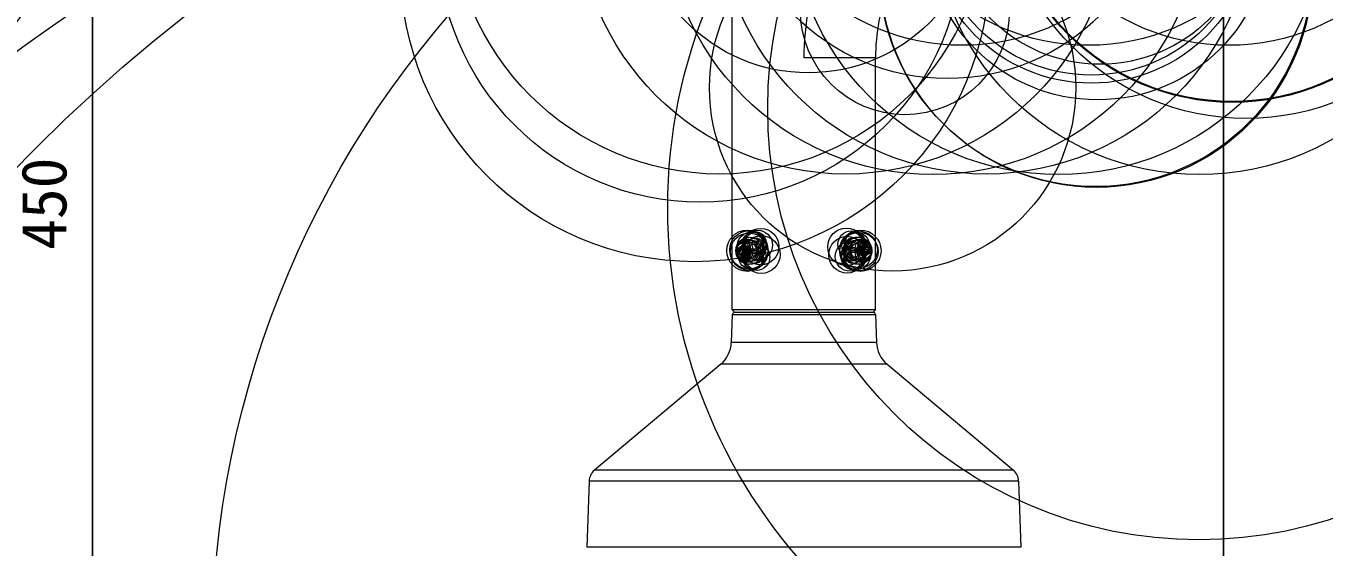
# Model space of a CAD drawing. Units: millimetres, scale not verified. Extents: x -11546 to 11816, y -1356 to 23431.
# Drawn here: x -12.2 to 40.4, y 35.1 to 56.2 of the extents above; entities that cross this region are included whole.
import ezdxf
from ezdxf.enums import TextEntityAlignment as Align

# ---------------------------------------------------------------- set-up
doc = ezdxf.new("R2010")
doc.units = ezdxf.units.MM
doc.header["$LTSCALE"] = 0.125
doc.layers.add('0-0_0', color=7, linetype='Continuous')
doc.layers.add('0-5_SUNPO', color=7, linetype='Continuous')
doc.layers.add('0-4_GAIKEI', color=1, linetype='Continuous', lineweight=18)
doc.styles.add('ＭＳ ゴシック', font='')
doc.styles.get('ＭＳ ゴシック').set_extended_font_data('MS Gothic')

# ---------------------------------------------------------------- blocks, each defined once
blk = doc.blocks.new('_OPEN30')
at = {"layer": '0-0_0'}
blk.add_line((0, 0), (-1, 0), dxfattribs=at)
blk.add_lwpolyline([(-1, 0.26795), (0, 0), (-1, -0.26795)], dxfattribs=at)
blk = doc.blocks.new('D14')
at = {"layer": '0-5_SUNPO'}
for p, q in [((100.79, -49.0837), (100.79, -105.053)), ((74.9869, -85.3945), (74.9869, -105.053)), ((76.9869, -103.053), (98.79, -103.053))]:
    blk.add_line(p, q, dxfattribs=at)
at = {"layer": '0-5_SUNPO', "xscale": 2, "yscale": 2, "rotation": 180}
blk.add_blockref('_OPEN30', (74.9869, -103.053), dxfattribs=at)
at = {"layer": '0-5_SUNPO', "xscale": 2, "yscale": 2}
blk.add_blockref('_OPEN30', (100.79, -103.053), dxfattribs=at)
at = {"layer": '0-5_SUNPO', "style": 'ＭＳ ゴシック'}
blk.add_text('258', height=1.833, dxfattribs=at).set_placement((86.0134, -102.553), align=Align.BOTTOM_LEFT)
blk = doc.blocks.new('D15')
at = {"layer": '0-5_SUNPO'}
for p, q in [((44.6888, -46.9802), (56.9456, -46.9802)), ((54.9456, -89.9949), (54.9456, -48.9802)), ((38.9872, -91.9949), (56.9456, -91.9949))]:
    blk.add_line(p, q, dxfattribs=at)
at = {"layer": '0-5_SUNPO', "xscale": 2, "yscale": 2}
for p, rotation in [((54.9456, -46.9802), 90), ((54.9456, -91.9949), 270)]:
    blk.add_blockref('_OPEN30', p, dxfattribs=dict(at, rotation=rotation))
at = {"layer": '0-5_SUNPO', "style": 'ＭＳ ゴシック'}
blk.add_text('450', height=1.833, rotation=90, dxfattribs=at).set_placement((54.4456, -71.3625), align=Align.BOTTOM_LEFT)

msp = doc.modelspace()

# ---------------------------------------------------------------- linework, layer by layer
at = {"layer": '0-4_GAIKEI', "color": 7}
for p, q in [((16.3912, 44.7014), (16.3912, 61.3333)), ((22.1947, 44.7014), (22.1947, 54.9044)), ((16.3896, 44.5032), (16.3504, 43.3823)), ((16.4929, 44.5997), (16.3912, 44.7014)), ((16.4929, 44.5997), (16.4895, 44.5997)), ((22.0929, 44.5997), (22.1947, 44.7014)), ((22.0964, 44.5997), (22.0929, 44.5997)), ((22.1963, 44.5032), (22.2354, 43.3823)), ((15.9225, 42.5049), (10.8037, 38.2097)), ((22.6634, 42.5049), (27.7822, 38.2097)), ((10.5897, 37.771), (10.4964, 35.1001)), ((27.9961, 37.771), (28.0894, 35.1001))]:
    msp.add_line(p, q, dxfattribs=at)
at = {"layer": '0-4_GAIKEI'}
for p, q in [((22.1947, 54.9044), (19.2929, 54.9044)), ((16.8519, 47.5249), (17.1703, 47.5249)), ((17.2719, 47.4999), (17.2765, 47.4999)), ((17.2765, 47.6), (17.3472, 47.6)), ((21.3094, 47.6), (21.2386, 47.6)), ((21.3139, 47.4999), (21.3094, 47.4999)), ((21.7339, 47.5249), (21.4155, 47.5249)), ((16.5366, 47.0997), (16.5366, 47.1048)), ((16.8166, 47.3308), (16.6751, 47.2152)), ((16.6751, 47.2152), (16.6751, 46.9841)), ((16.6751, 47.2152), (16.8873, 47.2152)), ((16.6751, 46.9841), (16.8166, 46.8686)), ((16.6751, 46.9841), (16.8873, 46.9841)), ((16.9581, 47.2152), (16.8166, 47.3308)), ((16.8166, 46.8686), (16.9581, 46.9841)), ((16.9227, 47.2441), (16.8873, 47.2152)), ((16.8873, 47.2152), (16.8873, 46.9841)), ((16.8873, 46.9841), (16.9227, 46.9553)), ((16.9581, 46.9841), (16.9581, 47.2152)), ((21.7693, 47.3308), (21.6278, 47.2152)), ((21.6278, 47.2152), (21.6278, 46.9841)), ((21.6278, 46.9841), (21.7693, 46.8686)), ((21.6985, 47.2152), (21.6632, 47.2441)), ((21.6632, 46.9552), (21.6985, 46.9841)), ((21.9108, 47.2152), (21.6985, 47.2152)), ((21.6985, 46.9841), (21.6985, 47.2152)), ((21.9108, 46.9841), (21.6985, 46.9841)), ((21.9108, 47.2152), (21.7693, 47.3308)), ((21.7693, 46.8686), (21.9108, 46.9841)), ((21.9108, 46.9841), (21.9108, 47.2152)), ((22.0493, 47.0997), (22.0492, 47.0945)), ((16.8519, 46.6744), (17.1703, 46.6744)), ((17.2719, 46.6994), (17.2765, 46.6994)), ((17.2765, 46.5994), (17.3472, 46.5994)), ((21.3094, 46.5994), (21.2386, 46.5994)), ((21.3139, 46.6994), (21.3094, 46.6994)), ((21.7339, 46.6744), (21.4155, 46.6744)), ((22.1963, 44.5032), (16.3896, 44.5032)), ((22.1929, 44.6997), (16.3929, 44.6997)), ((22.0929, 44.5997), (16.4929, 44.5997)), ((22.2354, 43.3823), (16.3504, 43.3823)), ((22.6634, 42.5049), (15.9225, 42.5049)), ((27.7822, 38.2097), (10.8037, 38.2097)), ((27.9961, 37.771), (10.5897, 37.771)), ((28.0894, 35.1001), (10.4964, 35.1001))]:
    msp.add_line(p, q, dxfattribs=at)
for centre, radius in [((25.7116, 64.3286), 8.9106), ((30.8147, 64.3286), 8.9106), ((36.5181, 64.3286), 8.9106), ((37.2186, 62.4361), 9.9826), ((15.8786, 61.0712), 10.8658), ((20.9817, 61.0712), 10.8658), ((24.5144, 61.0591), 10.8794), ((26.6851, 61.0712), 10.8658), ((25.0998, 62.8474), 8.7777), ((29.6175, 61.0591), 10.8794), ((35.3209, 61.0591), 10.8794), ((16.8186, -76.2732), 146.8143), ((33.8716, -62.144), 132.6849), ((15.878, 11.669), 58.8672), ((34.6299, 4.8973), 65.6394), ((14.877, 58.5904), 11.9351), ((35.4564, 48.8463), 21.6826), ((16.3042, -20.3218), 90.6691), ((34.2793, -25.9357), 96.283), ((34.3639, -9.9556), 80.3027), ((15.6987, 34.6957), 35.6482), ((34.8384, 30.7957), 39.5486), ((15.0925, 59.6997), 10.6369), ((35.3011, 52.8656), 17.4738), ((27.3056, -319.4247), 388.9165), ((28.1433, -202.7524), 272.2412), ((19.4696, 61.2706), 6.9675), ((31.1117, 58.4525), 8.759), ((31.1964, 60.2086), 7.0009), ((30.9368, 60.5436), 6.6606), ((22.8899, 53.6986), 7.422), ((23.3885, 56.8446), 4.2367), ((17.0041, 47.0997), 0.8374), ((17.0595, 47.1307), 0.7742), ((17.5434, 47.2647), 0.7397), ((17.4208, 47.3306), 0.6006), ((21.0212, 47.2551), 0.763), ((21.2153, 47.3615), 0.5416), ((21.5817, 47.0996), 0.8374), ((21.5136, 47.1409), 0.7579), ((17.0723, 47.0585), 0.7579), ((17.0859, 47.1023), 0.5493), ((17.0879, 47.0975), 0.5513), ((16.9698, 47.051), 0.4245), ((16.9677, 47.1496), 0.422), ((16.8884, 47.216), 0.3185), ((17.177, 47.2697), 0.5921), ((16.8539, 47.2731), 0.2518), ((17.1933, 46.9012), 0.5595), ((17.2345, 47.4091), 0.4413), ((17.5647, 46.9443), 0.763), ((17.3705, 46.8378), 0.5416), ((17.3051, 47.4162), 0.4566), ((17.241, 47.4696), 0.3805), ((17.2399, 47.4985), 0.3516), ((21.0425, 46.9347), 0.7397), ((21.165, 46.8688), 0.6006), ((21.5264, 47.0687), 0.7742), ((21.4088, 46.9297), 0.5921), ((21.3925, 47.2982), 0.5595), ((21.347, 47.4329), 0.4173), ((21.498, 47.1019), 0.5513), ((21.4999, 47.0971), 0.5493), ((21.3317, 47.4735), 0.3801), ((21.3463, 47.5005), 0.3496), ((21.616, 47.1483), 0.4245), ((21.6181, 47.0497), 0.422), ((21.6966, 47.215), 0.3198), ((21.7311, 47.271), 0.2541), ((21.7339, 47.287), 0.2379), ((16.8892, 46.9843), 0.3198), ((16.8548, 46.9284), 0.2541), ((16.8519, 46.9123), 0.2379), ((17.2388, 46.7665), 0.4173), ((17.2541, 46.7258), 0.3801), ((17.2396, 46.6988), 0.3496), ((21.2808, 46.7831), 0.4566), ((21.3513, 46.7902), 0.4413), ((21.3448, 46.7297), 0.3805), ((21.3459, 46.7008), 0.3516), ((21.6975, 46.9833), 0.3185), ((21.732, 46.9262), 0.2518)]:
    msp.add_circle(centre, radius, dxfattribs=at)
at = {"layer": '0-4_GAIKEI', "color": 7}
for centre, radius in [((36.648, 62.5004), 9.3933), ((36.6444, 62.529), 9.3839), ((24.0375, -643.0716), 713.1818), ((27.9581, -286.8428), 356.9315), ((31.1477, 58.4297), 8.7647), ((30.9366, 60.6987), 6.4858), ((31.2996, 60.9212), 6.2686)]:
    msp.add_circle(centre, radius, dxfattribs=at)
at = {"layer": '0-4_GAIKEI'}
msp.add_arc((30.1995, 54.9044), 10.9066, 158.51449, 180, dxfattribs=at)
at = {"layer": '0-4_GAIKEI', "color": 7}
for centre, radius, start, end in [((30.1995, 54.9044), 8.0048, 158.51449, 180), ((16.4895, 44.4997), 0.1, 90, 178), ((22.0964, 44.4997), 0.1, 2, 90), ((15.1511, 43.4242), 1.2, 310, 358), ((23.4347, 43.4242), 1.2, 182, 230), ((11.1893, 37.7501), 0.6, 130, 178), ((27.3965, 37.7501), 0.6, 2, 50)]:
    msp.add_arc(centre, radius, start, end, dxfattribs=at)
at = {"layer": '0-4_GAIKEI'}
msp.add_ellipse((16.8166, 47.0997), major_axis=(0, 0.3752), ratio=0.707107, dxfattribs=at)
for centre, major_axis, start_param, end_param in [((16.8519, 47.0997), (0, 0.4253), 3.1416291, 6.2832218), ((17.3472, 47.0997), (0, 0.7505), 0.0995254, 0.9683418), ((17.2765, 47.0997), (0, -0.5003), 3.1415927, 3.6964038), ((17.1703, 47.0997), (0, -0.4253), 1.5707963, 3.1415927), ((17.2765, 47.0997), (0, -0.5003), 1.5707963, 3.1415927), ((17.2765, 47.0997), (0, -0.4002), 1.5707963, 3.1415927), ((17.3472, 47.0997), (0, -0.5003), 1.5707963, 3.1415927), ((21.2386, 47.0997), (0, 0.5003), 0, 1.5707963), ((21.3094, 47.0997), (0, 0.5003), 0, 1.5707963), ((21.3094, 47.0997), (0, 0.4002), 0, 1.5707963), ((21.4155, 47.0997), (0, 0.4253), 6.2831853, 7.8539816), ((21.2386, 47.0997), (0, -0.7505), 2.1732508, 3.0420669), ((21.3094, 47.0997), (0, 0.5003), 5.7283741, 6.2831853), ((21.7339, 47.0997), (0, -0.4253), 3.1416291, 6.2832218), ((21.7693, 47.0997), (0, -0.3752), 1.5582073, 7.8413926), ((17.1703, 47.0997), (0, 0.4253), 3.1415927, 4.712389), ((17.2765, 47.0997), (0, 0.5003), 3.1415927, 4.712389), ((17.2765, 47.0997), (0, 0.4002), 3.1415927, 4.712389), ((17.3472, 47.0997), (0, 0.5003), 3.1415927, 4.712389), ((21.2386, 47.0997), (0, -0.5003), 4.712389, 6.2831853), ((21.3094, 47.0997), (0, -0.5003), 4.712389, 6.2831853), ((21.3094, 47.0997), (0, -0.4002), 4.712389, 6.2831853), ((21.4155, 47.0997), (0, -0.4253), 4.712389, 6.2831853), ((17.3472, 47.0997), (0, 0.7505), 2.1732508, 3.0420669), ((17.2765, 47.0997), (0, 0.5003), 2.5867815, 3.1415927), ((21.2386, 47.0997), (0, -0.7505), 0.0995254, 0.9683418), ((21.3094, 47.0997), (0, -0.5003), 6.2831853, 6.8379965)]:
    msp.add_ellipse(centre, major_axis=major_axis, ratio=0.707107, start_param=start_param, end_param=end_param, dxfattribs=at)

# ---------------------------------------------------------------- block references
at = {"layer": '0-5_SUNPO'}
for name in ['D15', 'D14']:
    msp.add_blockref(name, (-64.4904, 118.4945), dxfattribs=at)

doc.saveas('drawing.dxf')
